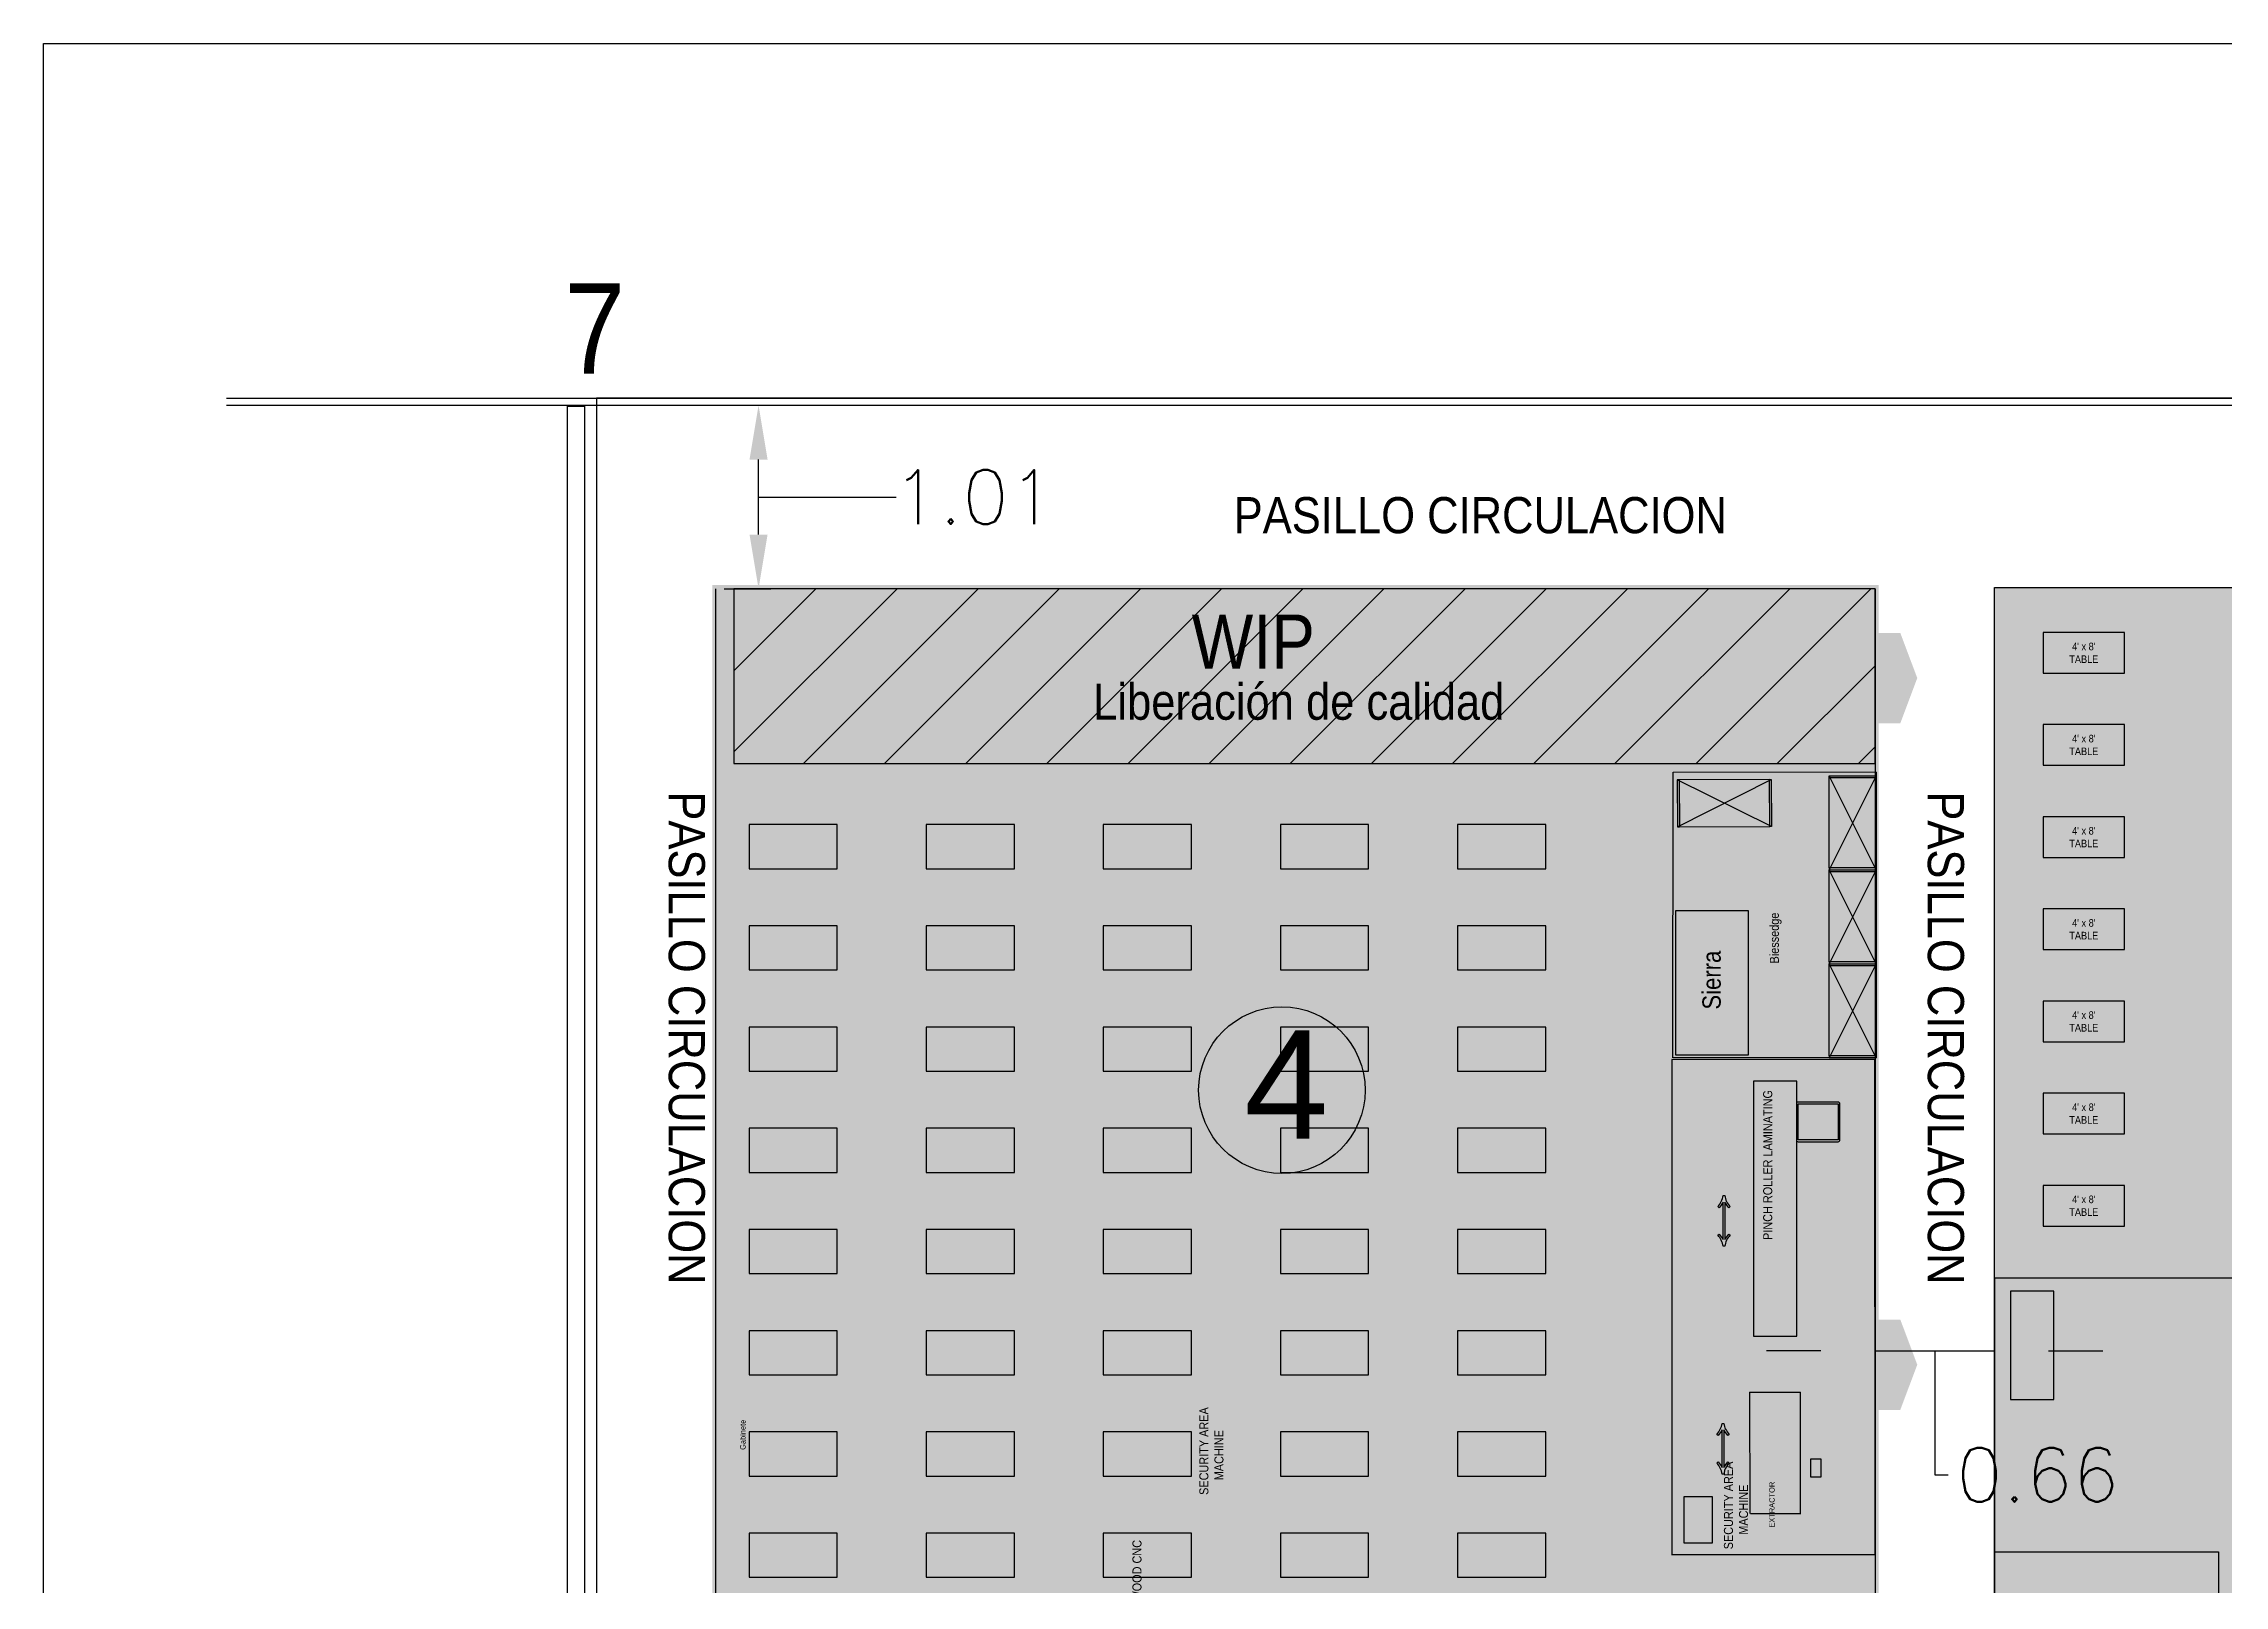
# Model space of a CAD drawing. Header units: millimetres. Extents: x 27 to 199, y 478 to 592.
# Drawn here: x 26.5 to 86.8, y 549.1 to 591.7 of the extents above; entities that cross this region are included whole.
import ezdxf

# ---------------------------------------------------------------- set-up
doc = ezdxf.new("R2010")
doc.units = ezdxf.units.MM
for name, color, linetype in [('1- muro de carga', 5, 'Continuous'), ('8 flmat', 1, 'Continuous'), ('8 hatch 2', 104, 'Continuous'), ('8 text 1', 7, 'Continuous'), ('LINEA LIMITE DE ZONIFICACION', 2, 'Continuous')]:
    doc.layers.add(name, color=color, linetype=linetype)
doc.styles.get("Standard").update_dxf_attribs({"font": 'arial.ttf'})
doc.styles.add('TEXTO GENERAL', font='tt0009m_.ttf', dxfattribs={"width": 0.9, "height": 1})
doc.styles.add('TEXTOS', font='romans.shx')
doc.dimstyles.new('DIM-75P', dxfattribs={"dimtxt": 0.3, "dimasz": 0.3, "dimexe": 0.0675, "dimexo": 0.0468, "dimgap": 0.0375, "dimtad": 0, "dimtih": 1, "dimtoh": 1, "dimzin": 0, "dimdsep": 46, "dimtxsty": 'TEXTOS', "dimcen": 0.3, "dimclrd": 1, "dimclre": 1, "dimclrt": 2, "dimadec": 0, "dimazin": 0, "dimtfac": 1, "dimtmove": 1, "dimatfit": 3, "dimldrblk": 'flecha', "dimfxl": 0.045, "dimtolj": 1, "dimtzin": 0, "dimlwd": -1, "dimlwe": -1, "dimarcsym": 0})

# ---------------------------------------------------------------- blocks, each defined once
blk = doc.blocks.new('ARRAY BASE$0$CABINA PINTURA')
for p, q in [((5.73, -4.254), (5.73, -0.774)), ((10.784, -4.254), (10.784, -0.774)), ((15.772, -4.254), (15.772, -0.774))]:
    blk.add_line(p, q)
for points in [[(24.34, 0), (5.236, 0), (5.236, -9.411), (24.34, -9.405)], [(5.73, -0.774), (5.73, -4.254), (9.764, -4.254), (9.764, -0.774)], [(10.784, -0.774), (10.784, -4.254), (14.818, -4.254), (14.818, -0.774)], [(15.772, -0.774), (15.772, -4.254), (19.806, -4.254), (19.806, -0.774)], [(20.86, -8.132), (24.34, -8.132), (24.34, -0.955), (20.86, -0.955)], [(9.764, -3.554), (9.764, -2.989), (9.987, -2.989), (9.987, -3.554)], [(14.818, -3.554), (14.818, -2.989), (15.042, -2.989), (15.042, -3.554)], [(19.806, -3.554), (19.806, -2.989), (20.029, -2.989), (20.029, -3.554)], [(9.764, -4.254), (9.764, -3.754), (10.264, -3.754), (10.264, -4.254)], [(14.818, -4.254), (14.818, -3.754), (15.318, -3.754), (15.318, -4.254)], [(19.806, -4.254), (19.806, -3.754), (20.306, -3.754), (20.306, -4.254)], [(7.484, -4.517), (7.484, -5.997), (5.617, -5.997), (5.617, -4.517)], [(6.5, -5.916), (5.73, -5.916), (5.73, -4.623), (6.5, -4.623)], [(7.397, -5.916), (6.627, -5.916), (6.627, -4.623), (7.397, -4.623)], [(9.708, -4.517), (9.708, -5.997), (7.841, -5.997), (7.841, -4.517)], [(8.724, -5.916), (7.954, -5.916), (7.954, -4.623), (8.724, -4.623)], [(9.622, -5.916), (8.852, -5.916), (8.852, -4.623), (9.622, -4.623)], [(12.538, -4.517), (12.538, -5.997), (10.671, -5.997), (10.671, -4.517)], [(11.554, -5.916), (10.784, -5.916), (10.784, -4.623), (11.554, -4.623)], [(12.452, -5.916), (11.682, -5.916), (11.682, -4.623), (12.452, -4.623)], [(14.763, -4.517), (14.763, -5.997), (12.896, -5.997), (12.896, -4.517)], [(13.779, -5.916), (13.009, -5.916), (13.009, -4.623), (13.779, -4.623)], [(14.677, -5.916), (13.907, -5.916), (13.907, -4.623), (14.677, -4.623)], [(17.526, -4.517), (17.526, -5.997), (15.659, -5.997), (15.659, -4.517)], [(16.542, -5.916), (15.772, -5.916), (15.772, -4.623), (16.542, -4.623)], [(17.44, -5.916), (16.67, -5.916), (16.67, -4.623), (17.44, -4.623)], [(19.751, -4.517), (19.751, -5.997), (17.884, -5.997), (17.884, -4.517)], [(18.767, -5.916), (17.997, -5.916), (17.997, -4.623), (18.767, -4.623)], [(19.664, -5.916), (18.894, -5.916), (18.894, -4.623), (19.664, -4.623)], [(20.114, -7.854), (5.594, -7.854), (5.594, -7.01), (20.114, -7.01)], [(20.86, -8.132), (21.36, -8.132), (21.36, -8.632), (20.86, -8.632)], [(5.236, -9.411), (24.34, -9.405), (24.34, -21.331), (5.236, -21.331)], [(6.3, -13.889), (7.425, -13.889), (7.425, -11.639), (6.3, -11.639)], [(8.848, -13.889), (9.973, -13.889), (9.973, -11.639), (8.848, -11.639)], [(11.397, -13.889), (12.522, -13.889), (12.522, -11.639), (11.397, -11.639)], [(13.946, -13.889), (15.071, -13.889), (15.071, -11.639), (13.946, -11.639)], [(16.495, -13.889), (17.62, -13.889), (17.62, -11.639), (16.495, -11.639)], [(19.044, -13.889), (20.169, -13.889), (20.169, -11.639), (19.044, -11.639)], [(21.592, -13.889), (22.717, -13.889), (22.717, -11.639), (21.592, -11.639)], [(6.481, -19.981), (7.606, -19.981), (7.606, -17.731), (6.481, -17.731)], [(9.03, -19.981), (10.155, -19.981), (10.155, -17.731), (9.03, -17.731)], [(11.579, -19.981), (12.704, -19.981), (12.704, -17.731), (11.579, -17.731)], [(14.127, -19.981), (15.252, -19.981), (15.252, -17.731), (14.127, -17.731)], [(16.676, -19.981), (17.801, -19.981), (17.801, -17.731), (16.676, -17.731)], [(19.225, -19.981), (20.35, -19.981), (20.35, -17.731), (19.225, -17.731)], [(21.774, -19.981), (22.899, -19.981), (22.899, -17.731), (21.774, -17.731)]]:
    blk.add_lwpolyline(points, close=True)
at = {"style": 'TEXTO GENERAL'}
for s, width, gutter_width, insert, char_height, attachment_point, rotation in [('\\pi0.563;CABIN\\P\\pi1.1904;1', 2.52479, 12.5, (8.344, -1.233), 0.5, 1, 270), ('\\pi0.73314;CABIN\\P\\pi1.3124;2', 2.86507, 12.5, (13.399, -1.233), 0.5, 1, 270), ('\\pi0.80414;CABIN\\P\\pi1.3811;3', 3.00708, 12.5, (18.387, -1.233), 0.5, 1, 270), ('COTROL', 0.37702, 12.5, (9.931, -2.985), 0.1, 1, 270), ('COTROL', 0.37702, 12.5, (14.985, -2.985), 0.1, 1, 270), ('COTROL', 0.37702, 12.5, (19.973, -2.985), 0.1, 1, 270), ('\\pi0.81778;CABIN\\P\\pi1.3908;4', 3.03436, 12.5, (21.447, -6.275), 0.5, 1, 90), ('\\pi1.1314;CART', 2.56497, 5.958, (6.181, -4.009), 0.11917, 1, 270), ('\\pi1.1314;CART', 2.56497, 5.958, (7.079, -4.009), 0.11917, 1, 270), ('\\pi1.1314;CART', 2.56497, 5.958, (8.406, -4.009), 0.11917, 1, 270), ('\\pi1.1314;CART', 2.56497, 5.958, (9.303, -4.009), 0.11917, 1, 270), ('\\pi1.1314;CART', 2.56497, 5.958, (11.236, -4.009), 0.11917, 1, 270), ('\\pi1.1314;CART', 2.56497, 5.958, (12.133, -4.009), 0.11917, 1, 270), ('\\pi1.1314;CART', 2.56497, 5.958, (13.46, -4.009), 0.11917, 1, 270), ('\\pi1.1314;CART', 2.56497, 5.958, (14.358, -4.009), 0.11917, 1, 270), ('\\pi1.1314;CART', 2.56497, 5.958, (16.223, -4.009), 0.11917, 1, 270), ('\\pi1.1314;CART', 2.56497, 5.958, (17.121, -4.009), 0.11917, 1, 270), ('\\pi1.1314;CART', 2.56497, 5.958, (18.448, -4.009), 0.11917, 1, 270), ('\\pi1.1314;CART', 2.56497, 5.958, (19.346, -4.009), 0.11917, 1, 270), ("4' x 8'\\PTABLE", 189.1384, 60, (6.862, -12.764), 0.2109, 5, 90), ("4' x 8'\\PTABLE", 189.1384, 60, (9.411, -12.764), 0.2109, 5, 90), ("4' x 8'\\PTABLE", 189.1384, 60, (11.96, -12.764), 0.2109, 5, 90), ("4' x 8'\\PTABLE", 189.1384, 60, (14.509, -12.764), 0.2109, 5, 90), ("4' x 8'\\PTABLE", 189.1384, 60, (17.057, -12.764), 0.2109, 5, 90), ("4' x 8'\\PTABLE", 189.1384, 60, (19.606, -12.764), 0.2109, 5, 90), ("4' x 8'\\PTABLE", 189.1384, 60, (22.155, -12.764), 0.2109, 5, 90), ("4' x 8'\\PTABLE", 189.1384, 60, (7.043, -18.856), 0.2109, 5, 90), ("4' x 8'\\PTABLE", 189.1384, 60, (9.592, -18.856), 0.2109, 5, 90), ("4' x 8'\\PTABLE", 189.1384, 60, (12.141, -18.856), 0.2109, 5, 90), ("4' x 8'\\PTABLE", 189.1384, 60, (14.69, -18.856), 0.2109, 5, 90), ("4' x 8'\\PTABLE", 189.1384, 60, (17.239, -18.856), 0.2109, 5, 90), ("4' x 8'\\PTABLE", 189.1384, 60, (19.788, -18.856), 0.2109, 5, 90), ("4' x 8'\\PTABLE", 189.1384, 60, (22.336, -18.856), 0.2109, 5, 90)]:
    blk.add_mtext_dynamic_manual_height_columns(s, width=width, gutter_width=gutter_width, heights=[0], dxfattribs=dict(at, insert=insert, char_height=char_height, attachment_point=attachment_point, rotation=rotation))
at = {"insert": (15.403, -7.432), "char_height": 0.21094, "attachment_point": 5, "style": 'TEXTO GENERAL'}
blk.add_mtext_dynamic_manual_height_columns('BLOWER / VENTILATION', width=284.7754, gutter_width=60, heights=[0], dxfattribs=at)
blk = doc.blocks.new('*D44')
at = {"layer": 'Defpoints', "color": 0, "ltscale": 0.01, "transparency": 16777216}
for p in [(45.098, 581.701), (46.279, 581.701), (45.098, 576.627)]:
    blk.add_point(p, dxfattribs=at)
at = {"layer": 'LINEA LIMITE DE ZONIFICACION', "color": 1, "ltscale": 0.01, "transparency": 16777216}
for p, q in [((45.332, 581.701), (46.616, 581.701)), ((46.279, 578.127), (46.279, 580.201)), ((46.279, 579.164), (49.71, 579.164)), ((49.71, 579.164), (50.085, 579.164)), ((45.332, 576.627), (46.616, 576.627))]:
    blk.add_line(p, q, dxfattribs=at)
for points in [[(46.029, 580.201), (46.529, 580.201), (46.279, 581.701)], [(46.029, 578.127), (46.529, 578.127), (46.279, 576.627)]]:
    blk.add_solid(points, dxfattribs=at)
at = {"layer": 'LINEA LIMITE DE ZONIFICACION', "color": 2, "ltscale": 0.01, "transparency": 16777216, "insert": (52.237, 579.164), "char_height": 1.5, "attachment_point": 5, "style": 'TEXTOS'}
blk.add_mtext('\\A1;1.01', dxfattribs=at)
blk = doc.blocks.new('flecha')
at = {"ltscale": 6}
for points in [[(-0.021, 0.03), (-0.106, 0.13), (-0.124, 0.055), (-0.124, 0.212)], [(-0.021, -0.03), (-0.106, -0.13), (-0.124, -0.055), (-0.124, -0.212)]]:
    blk.add_hatch(color=256, dxfattribs=at).paths.add_polyline_path(points)
for p, q in [((0.009, -0.017), (-0.137, 0.242)), ((0.009, 0.017), (-0.137, -0.242)), ((-0.127, 0.244), (-0.127, 0.025)), ((-0.127, 0.025), (-0.104, 0.122)), ((0, 0), (-0.104, 0.122)), ((0, 0), (-0.104, -0.122)), ((-0.127, -0.025), (-0.127, -0.244)), ((-0.127, -0.025), (-0.104, -0.122))]:
    blk.add_line(p, q, dxfattribs=at)
for points in [[(-0.021, 0.03), (-0.106, 0.13), (-0.124, 0.055), (-0.124, 0.212)], [(-0.021, -0.03), (-0.106, -0.13), (-0.124, -0.055), (-0.124, -0.212)]]:
    blk.add_lwpolyline(points, close=True, dxfattribs=at)
blk = doc.blocks.new('*D45')
at = {"layer": 'Defpoints', "color": 0, "ltscale": 0.01, "transparency": 16777216}
for p in [(77.167, 556.221), (80.467, 556.221), (80.467, 555.55)]:
    blk.add_point(p, dxfattribs=at)
at = {"layer": 'LINEA LIMITE DE ZONIFICACION', "color": 1, "ltscale": 0.01, "transparency": 16777216}
for p, q in [((77.167, 555.987), (77.167, 555.212)), ((80.467, 555.987), (80.467, 555.212)), ((75.667, 555.55), (74.167, 555.55)), ((77.167, 555.55), (80.467, 555.55)), ((77.167, 555.55), (80.467, 555.55)), ((78.817, 555.55), (78.817, 552.119)), ((81.967, 555.55), (83.467, 555.55)), ((78.817, 552.119), (79.192, 552.119))]:
    blk.add_line(p, q, dxfattribs=at)
for points in [[(75.667, 555.8), (75.667, 555.3), (77.167, 555.55)], [(81.967, 555.8), (81.967, 555.3), (80.467, 555.55)]]:
    blk.add_solid(points, dxfattribs=at)
at = {"layer": 'LINEA LIMITE DE ZONIFICACION', "color": 2, "ltscale": 0.01, "transparency": 16777216, "insert": (81.665, 552.119), "char_height": 1.5, "attachment_point": 5, "style": 'TEXTOS'}
blk.add_mtext('\\A1;0.66', dxfattribs=at)
blk = doc.blocks.new('ARRAY BASE$0$SLIDING DOOR ARROW')
h = blk.add_hatch(color=7)
h.dxf.hatch_style = 1
h.paths.add_polyline_path([(-6.8, 15.6), (-5.3, 14.3, 0.049205), (-1, 20.4), (-1, -20.4, 0.049205), (-5.3, -14.3), (-6.8, -15.6, -0.166738), (-1, -27.6), (1, -27.6, -0.166738), (6.8, -15.6), (5.3, -14.3, 0.049205), (1, -20.4), (1, 20.4, 0.049205), (5.3, 14.3), (6.8, 15.6, -0.166738), (1, 27.6), (-1, 27.6, -0.166738)])
at = {"color": 7}
blk.add_lwpolyline([(-1, 27.6), (1, 27.6, 0.166738), (6.8, 15.6), (5.3, 14.3, -0.049205), (1, 20.4), (1, -20.4, -0.049205), (5.3, -14.3), (6.8, -15.6, 0.166738), (1, -27.6), (-1, -27.6, 0.166738), (-6.8, -15.6), (-5.3, -14.3, -0.049205), (-1, -20.4), (-1, 20.4, -0.049205), (-5.3, 14.3), (-6.8, 15.6, 0.166738)], format="xyb", close=True, dxfattribs=at)
blk = doc.blocks.new('ARRAY BASE$0$Rack madera')
for p, q in [((0.002, 0.002), (0.002, 1.302)), ((0.002, 1.302), (0.052, 1.302)), ((2.602, 1.302), (0.002, 0.002)), ((0.002, 1.302), (2.602, 0.002)), ((2.552, 1.302), (0.052, 1.302)), ((0.052, 1.302), (0.052, 0.002)), ((2.552, 0.002), (2.552, 1.302)), ((2.602, 1.302), (2.552, 1.302)), ((2.602, 0.002), (2.602, 1.302)), ((0.052, 0.002), (0.002, 0.002)), ((0.052, 0.002), (2.552, 0.002)), ((2.552, 0.002), (2.602, 0.002))]:
    blk.add_line(p, q)
blk = doc.blocks.new('*E60')
at = {"layer": '8 hatch 2', "ltscale": 2, "transparency": 33554483}
h = blk.add_hatch(color=50, dxfattribs=at)
h.dxf.hatch_style = 1
h.paths.add_polyline_path([(3.3, 46.641), (35.369, 46.641), (35.369, 74.531), (3.3, 74.531)])
h = blk.add_hatch(color=110, dxfattribs=at)
h.dxf.hatch_style = 1
h.paths.add_polyline_path([(38.669, 55.463), (60, 55.463), (60, 74.567), (38.669, 74.567)])
h = blk.add_hatch(color=130, dxfattribs=at)
h.dxf.hatch_style = 1
h.paths.add_polyline_path([(60, 55.463), (54.026, 55.438), (38.669, 55.463), (38.669, 18.453), (60, 18.453)])
at = {"layer": '8 hatch 2', "ltscale": 2, "const_width": 0.2}
blk.add_lwpolyline([(3.3, 74.531), (35.369, 74.531), (35.369, 18.752), (3.3, 18.752)], close=True, dxfattribs=at)
at = {"layer": '8 hatch 2', "ltscale": 2}
blk.add_lwpolyline([(38.669, 74.567), (60, 74.567), (60, 18.453), (38.669, 18.453)], close=True, dxfattribs=at)
at = {"layer": '8 hatch 2', "ltscale": 2, "transparency": 33554687, "const_width": 0.2}
blk.add_lwpolyline([(38.669, 55.463), (60, 55.463)], dxfattribs=at)
at = {"layer": '8 text 1', "ltscale": 2}
blk.add_circle((18.96, 60.661), 2.304, dxfattribs=at)
blk.add_text('4', height=3, dxfattribs=at).set_placement((17.917, 59.318))

msp = doc.modelspace()

# ---------------------------------------------------------------- hatches: boundary and pattern name
h = msp.add_hatch()
h.set_pattern_fill('ANSI31', color=256, scale=0.1)
h.set_pattern_definition([(45, (-353.009, 510.2677), (-1.122532, 1.122532), [])])
h.paths.add_polyline_path([(45.598, 571.792), (77.167, 571.792), (77.167, 576.627), (45.598, 576.627)])
h.paths.add_polyline_path([(55.207, 572.436), (65.349, 572.436), (65.349, 574.53), (55.207, 574.53)], flags=24)

# ---------------------------------------------------------------- linework, layer by layer
for p, q in [((101.798, 581.898), (41.798, 581.898)), ((71.169, 571.792), (76.67, 571.792)), ((73.696, 554.404), (73.707, 551.052)), ((73.696, 554.404), (75.102, 554.404)), ((75.102, 551.052), (75.102, 554.404)), ((73.721, 551.052), (75.116, 551.052))]:
    msp.add_line(p, q)
for points in [[(40.992, 581.677), (41.466, 581.677), (41.466, 501.735), (40.992, 501.735)], [(41.798, 501.898), (101.798, 501.898), (101.798, 581.898), (41.798, 581.898)], [(45.598, 571.792), (77.167, 571.792), (77.167, 576.627), (45.598, 576.627)], [(48.456, 568.883), (48.456, 570.103), (46.016, 570.103), (46.016, 568.883)], [(53.356, 568.883), (53.356, 570.103), (50.916, 570.103), (50.916, 568.883)], [(58.256, 568.883), (58.256, 570.103), (55.816, 570.103), (55.816, 568.883)], [(63.156, 568.883), (63.156, 570.103), (60.716, 570.103), (60.716, 568.883)], [(68.056, 568.883), (68.056, 570.103), (65.616, 570.103), (65.616, 568.883)], [(71.653, 563.723), (71.653, 567.724), (73.652, 567.724), (73.652, 563.723)], [(48.456, 566.083), (48.456, 567.303), (46.016, 567.303), (46.016, 566.083)], [(53.356, 566.083), (53.356, 567.303), (50.916, 567.303), (50.916, 566.083)], [(58.256, 566.083), (58.256, 567.303), (55.816, 567.303), (55.816, 566.083)], [(63.156, 566.083), (63.156, 567.303), (60.716, 567.303), (60.716, 566.083)], [(68.056, 566.083), (68.056, 567.303), (65.616, 567.303), (65.616, 566.083)], [(48.456, 563.283), (48.456, 564.503), (46.016, 564.503), (46.016, 563.283)], [(53.356, 563.283), (53.356, 564.503), (50.916, 564.503), (50.916, 563.283)], [(58.256, 563.283), (58.256, 564.503), (55.816, 564.503), (55.816, 563.283)], [(63.156, 563.283), (63.156, 564.503), (60.716, 564.503), (60.716, 563.283)], [(68.056, 563.283), (68.056, 564.503), (65.616, 564.503), (65.616, 563.283)], [(75.002, 555.956), (75.002, 563.006), (73.802, 563.006), (73.802, 555.956)], [(75.042, 561.38), (75.042, 562.38), (76.142, 562.38), (76.142, 561.38)], [(48.456, 560.483), (48.456, 561.703), (46.016, 561.703), (46.016, 560.483)], [(53.356, 560.483), (53.356, 561.703), (50.916, 561.703), (50.916, 560.483)], [(58.256, 560.483), (58.256, 561.703), (55.816, 561.703), (55.816, 560.483)], [(63.156, 560.483), (63.156, 561.703), (60.716, 561.703), (60.716, 560.483)], [(68.056, 560.483), (68.056, 561.703), (65.616, 561.703), (65.616, 560.483)], [(48.456, 557.683), (48.456, 558.903), (46.016, 558.903), (46.016, 557.683)], [(53.356, 557.683), (53.356, 558.903), (50.916, 558.903), (50.916, 557.683)], [(58.256, 557.683), (58.256, 558.903), (55.816, 558.903), (55.816, 557.683)], [(63.156, 557.683), (63.156, 558.903), (60.716, 558.903), (60.716, 557.683)], [(68.056, 557.683), (68.056, 558.903), (65.616, 558.903), (65.616, 557.683)], [(101.798, 557.558), (80.467, 557.558), (80.467, 520.548), (101.798, 520.548)], [(82.114, 557.198), (80.914, 557.198), (80.914, 554.198), (82.114, 554.198)], [(48.456, 554.883), (48.456, 556.103), (46.016, 556.103), (46.016, 554.883)], [(53.356, 554.883), (53.356, 556.103), (50.916, 556.103), (50.916, 554.883)], [(58.256, 554.883), (58.256, 556.103), (55.816, 556.103), (55.816, 554.883)], [(63.156, 554.883), (63.156, 556.103), (60.716, 556.103), (60.716, 554.883)], [(68.056, 554.883), (68.056, 556.103), (65.616, 556.103), (65.616, 554.883)], [(48.456, 552.083), (48.456, 553.303), (46.016, 553.303), (46.016, 552.083)], [(53.356, 552.083), (53.356, 553.303), (50.916, 553.303), (50.916, 552.083)], [(58.256, 552.083), (58.256, 553.303), (55.816, 553.303), (55.816, 552.083)], [(63.156, 552.083), (63.156, 553.303), (60.716, 553.303), (60.716, 552.083)], [(68.056, 552.083), (68.056, 553.303), (65.616, 553.303), (65.616, 552.083)], [(75.679, 552.06), (75.679, 552.555), (75.379, 552.555), (75.379, 552.06)], [(72.66, 550.229), (71.89, 550.229), (71.89, 551.522), (72.66, 551.522)], [(48.456, 549.283), (48.456, 550.503), (46.016, 550.503), (46.016, 549.283)], [(53.356, 549.283), (53.356, 550.503), (50.916, 550.503), (50.916, 549.283)], [(58.256, 549.283), (58.256, 550.503), (55.816, 550.503), (55.816, 549.283)], [(63.156, 549.283), (63.156, 550.503), (60.716, 550.503), (60.716, 549.283)], [(68.056, 549.283), (68.056, 550.503), (65.616, 550.503), (65.616, 549.283)], [(80.467, 549.99), (86.669, 549.99), (86.669, 544.693), (80.467, 544.693)]]:
    msp.add_lwpolyline(points, close=True)
for points in [[(41.798, 581.898), (121.798, 581.898)], [(46.798, 581.898), (46.798, 581.898), (41.798, 581.898), (41.798, 501.898)], [(45.098, 520.547), (45.098, 576.627)], [(77.167, 576.626), (77.167, 520.847), (45.098, 520.847), (45.098, 576.627)], [(77.199, 571.557), (77.199, 563.655), (71.574, 563.655), (71.586, 571.557), (77.199, 571.562)], [(71.557, 549.911), (77.17, 549.911), (77.159, 563.593), (71.545, 563.605), (71.545, 549.9)]]:
    msp.add_lwpolyline(points)
msp.add_lwpolyline([(76.142, 562.43), (75.042, 562.43, 0.414214), (74.992, 562.38), (74.992, 561.38, 0.414214), (75.042, 561.33), (76.142, 561.33, 0.414214), (76.192, 561.38), (76.192, 562.38, 0.414214)], format="xyb", close=True)
at = {"layer": '1- muro de carga', "ltscale": 2}
msp.add_lwpolyline([(26.501, 591.706), (198.723, 591.706), (198.723, 477.995), (26.501, 477.995)], close=True, dxfattribs=at)
at = {"layer": '1- muro de carga', "lineweight": 25}
for points in [[(31.563, 581.898), (121.798, 581.898), (143.283, 501.898), (31.563, 501.898)], [(31.563, 581.701), (121.638, 581.701), (143.022, 502.096), (31.563, 502.096)]]:
    msp.add_lwpolyline(points, dxfattribs=at)
at = {"layer": '8 flmat', "ltscale": 2}
for points in [[(76.932, 574.156, 2.5, 2.5, 0), (77.395, 574.156, 5, 0, 0), (78.335, 574.156, 0, 0, 0)], [(59.873, 569.954, 2.5, 2.5, 0), (59.873, 570.417, 5, 0, 0), (59.873, 571.357, 0, 0, 0)], [(74.123, 560.241, 2.5, 2.5, 0), (74.123, 559.778, 5, 0, 0), (74.123, 558.838, 0, 0, 0)], [(76.932, 555.164, 2.5, 2.5, 0), (77.395, 555.164, 5, 0, 0), (78.335, 555.164, 0, 0, 0)], [(59.873, 549.761, 2.5, 2.5, 0), (59.873, 550.225, 5, 0, 0), (59.873, 551.164, 0, 0, 0)]]:
    msp.add_lwpolyline(points, format="xyseb", dxfattribs=at)

# ---------------------------------------------------------------- block references
at = {"color": 1}
msp.add_blockref('*E60', (41.798, 502.096), dxfattribs=at)
for name, p, rotation in [('ARRAY BASE$0$CABINA PINTURA', (101.798, 581.898), 270), ('ARRAY BASE$0$Rack madera', (74.298, 571.356), 180.2983981289786)]:
    msp.add_blockref(name, p, dxfattribs=dict(rotation=rotation))
at = {"xscale": -1, "rotation": 270}
for p in [(75.897, 568.853), (75.897, 566.253), (75.897, 563.653)]:
    msp.add_blockref('ARRAY BASE$0$Rack madera', p, dxfattribs=at)
at = {"xscale": 0.02540000000000136, "yscale": 0.02540000000000136, "zscale": 0.02540000000000136}
for p in [(72.986, 559.142), (72.959, 552.841)]:
    msp.add_blockref('ARRAY BASE$0$SLIDING DOOR ARROW', p, dxfattribs=at)

# ---------------------------------------------------------------- texts
at = {"style": 'TEXTO GENERAL', "width": 0.9}
msp.add_text('WIP', height=1.5, dxfattribs=at).set_placement((58.261, 574.414))
at = {"attachment_point": 1, "style": 'TEXTO GENERAL'}
for s, width, insert, char_height in [('7', 25.04472, (40.913, 585.078), 2.5), ('Liberación de calidad', 110.57633, (55.537, 574.004), 1)]:
    msp.add_mtext_dynamic_manual_height_columns(s, width=width, gutter_width=62.5, heights=[0], dxfattribs=dict(at, insert=insert, char_height=char_height))
at = {"attachment_point": 1, "rotation": 90, "style": 'TEXTO GENERAL'}
for s, width, gutter_width, heights, insert, char_height in [('\\pi8.8144;Biessedge', 18.76231, 0, [9.49], (74.256, 557.449), 0.25), ('{\\C256;\\c0;Sierra}', 13.95293, 12.683, [0], (72.39, 564.987), 0.50733), ('\\pi7.7296;PINCH ROLLER LAMINATING', 18.76231, 0, [9.49], (74.072, 550.885), 0.25), ('\\pi12.507;SECURITY AREA\\P\\pi12.911;MACHINE', 26.90487, 62.5, [0], (58.474, 539.056), 0.25), ('\\pi13.164;Gabinete', 26.90487, 62.5, [0], (45.77, 539.643), 0.15), ('\\pi12.507;SECURITY AREA\\P\\pi12.911;MACHINE', 26.90487, 62.5, [0], (72.986, 537.551), 0.25), ('\\pi13.029;EXTRACTOR', 26.90487, 62.5, [0], (74.238, 537.627), 0.15), ('\\pi8.1992;THERMOWOOD CNC', 18.76231, 0, [9.49], (56.623, 539.109), 0.25)]:
    msp.add_mtext_dynamic_manual_height_columns(s, width=width, gutter_width=gutter_width, heights=heights, dxfattribs=dict(at, insert=insert, char_height=char_height))
at = {"layer": 'LINEA LIMITE DE ZONIFICACION', "ltscale": 0.01, "style": 'TEXTO GENERAL', "width": 0.9}
msp.add_text('PASILLO CIRCULACION', height=1, dxfattribs=at).set_placement((59.424, 578.163))
for p in [(43.794, 571.023), (78.627, 571.023)]:
    msp.add_text('PASILLO CIRCULACION', height=1, rotation=270, dxfattribs=at).set_placement(p)

# ---------------------------------------------------------------- dimensions: what is measured, and where the dimension line sits
at = {"layer": 'LINEA LIMITE DE ZONIFICACION', "ltscale": 0.01}
dim = msp.add_linear_dim(base=(46.279, 581.701), p1=(45.098, 576.627), p2=(45.098, 581.701), angle=90, dimstyle='DIM-75P', override={"dimscale": 5, "dimlfac": 0.2}, dxfattribs=at)
dim.commit()
dim.dimension.update_dxf_attribs({"geometry": '*D44', "text_midpoint": (50.272, 579.164)})
dim = msp.add_linear_dim(base=(80.467, 555.55), p1=(77.167, 556.221), p2=(80.467, 556.221), dimstyle='DIM-75P', override={"dimscale": 5, "dimlfac": 0.2}, dxfattribs=at)
dim.commit()
dim.dimension.update_dxf_attribs({"geometry": '*D45', "text_midpoint": (79.38, 552.119)})

doc.saveas('drawing.dxf')
